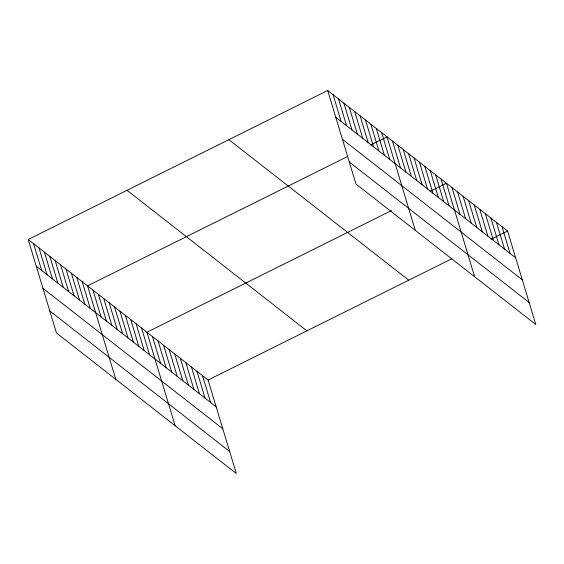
<?xml version="1.0" encoding="UTF-8"?>
<svg xmlns="http://www.w3.org/2000/svg" width="564" height="564" viewBox="0 0 564 564"><rect width="100%" height="100%" fill="white"/><g stroke="black" fill="none" stroke-linecap="round" stroke-linejoin="round"><path stroke-width="0.85" d="M28.2 239.474L208.074 380.016L236.302 473.506L56.428 332.971L28.2 239.474L327.698 90.494L507.572 231.028L535.8 324.526L355.926 183.984L327.698 90.494M347.833 156.383L87.561 285.849L115.789 379.346M370.583 145.061L387.052 136.869L415.28 230.366M391.508 210.562L146.915 332.231L175.143 425.721M429.944 191.443L446.413 183.251L474.641 276.741M208.074 380.016L451.877 258.735M491.103 239.228L507.572 231.028M335.791 117.298L515.665 257.84M342.433 139.308L522.313 279.843M349.278 161.981L529.159 302.523M228.864 139.653L408.738 280.195M127.034 190.308L306.908 330.849M36.293 266.278L216.167 406.82M42.934 288.289L222.815 428.823M49.78 310.961L229.661 451.503M502.009 226.686L510.103 253.497M496.454 222.343L504.547 249.147M490.891 218L498.985 244.804M485.336 213.657L493.429 240.461M479.774 209.314L487.867 236.119M474.211 204.972L482.305 231.776M468.656 200.622L476.749 227.433M463.093 196.279L471.187 223.083M457.531 191.936L465.624 218.74M451.976 187.593L460.069 214.398M441.02 179.035L449.113 205.839M435.619 174.819L443.713 201.623M430.226 170.603L438.32 197.407M424.826 166.387L432.919 193.191M419.433 162.164L427.526 188.975M414.039 157.948L422.133 184.759M408.639 153.732L416.733 180.543M403.246 149.516L411.339 176.328M397.846 145.3L405.939 172.112M392.452 141.085L400.546 167.896M381.659 132.653L389.752 159.457M376.266 128.437L384.359 155.241M370.865 124.221L378.959 151.025M365.472 120.005L373.565 146.809M360.072 115.789L368.165 142.593M354.678 111.573L362.772 138.377M349.278 107.357L357.372 134.161M343.885 103.142L351.978 129.946M338.492 98.926L346.585 125.73M333.091 94.71L341.185 121.514M202.518 375.666L210.612 402.477M196.956 371.324L205.049 398.128M191.393 366.981L199.487 393.785M185.838 362.638L193.931 389.442M180.276 358.295L188.369 385.099M174.72 353.952L182.814 380.756M169.158 349.602L177.251 376.414M163.595 345.26L171.689 372.071M158.04 340.917L166.133 367.721M152.477 336.574L160.571 363.378M141.522 328.015L149.615 354.819M136.128 323.799L144.222 350.604M130.728 319.584L138.822 346.388M125.335 315.368L133.428 342.172M119.935 311.152L128.028 337.956M114.541 306.936L122.635 333.74M109.141 302.713L117.234 329.524M103.748 298.497L111.841 325.308M98.355 294.281L106.448 321.092M92.954 290.065L101.048 316.876M82.161 281.633L90.254 308.445M76.767 277.417L84.861 304.222M71.367 273.202L79.461 300.006M65.974 268.986L74.067 295.79M60.581 264.77L68.674 291.574M55.18 260.554L63.274 287.358M49.787 256.338L57.88 283.142M44.387 252.122L52.48 278.926M38.994 247.906L47.087 274.71M33.593 243.69L41.687 270.494"/></g></svg>
